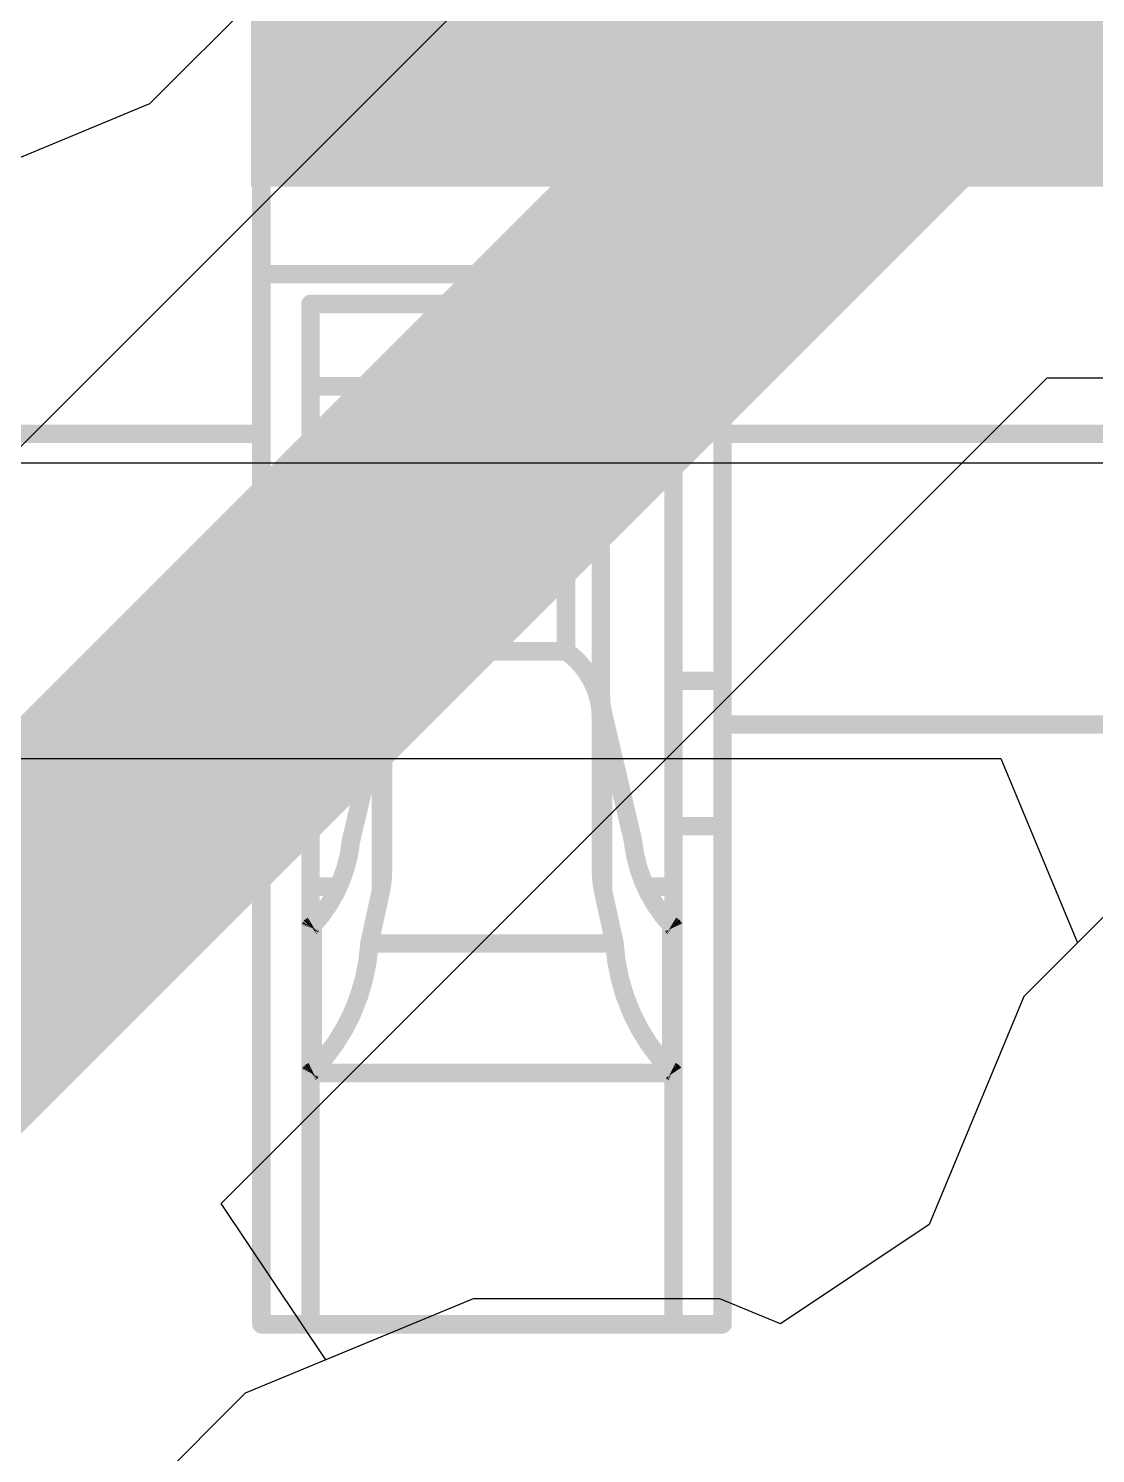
# Model space of a CAD drawing. Header units: inches. Extents: x -11 to 5433, y -4 to 5447.
# Drawn here: x 9.531 to 10.265, y 27.563 to 28.544 of the extents above; entities that cross this region are included whole.
import ezdxf

# ---------------------------------------------------------------- set-up
doc = ezdxf.new("R2010")
doc.units = ezdxf.units.IN
for name, color, linetype in [('Bottom Layer', 5, 'Continuous'), ('Ground', 16, 'Continuous'), ('Mechanical 4', 56, 'Continuous'), ('Power', 76, 'Continuous'), ('Top Layer', 1, 'Continuous'), ('Top Paste', 8, 'Continuous'), ('Top Solder', 216, 'Continuous')]:
    doc.layers.add(name, color=color, linetype=linetype)

# ---------------------------------------------------------------- blocks, each defined once
blk = doc.blocks.new('QTH_030_01_L_D_A_K_TR_157')
at = {"layer": 'Top Layer'}
blk.add_hatch(color=1, dxfattribs=at).paths.add_polyline_path([(0.825, 0.32), (5.525, 0.32), (5.525, -0.32), (0.825, -0.32)])
at = {"layer": 'Top Paste'}
blk.add_hatch(color=8, dxfattribs=at).paths.add_polyline_path([(0.825, 0.32), (5.525, 0.32), (5.525, -0.32), (0.825, -0.32)])
at = {"layer": 'Top Solder'}
blk.add_hatch(color=216, dxfattribs=at).paths.add_polyline_path([(0.7234, 0.4216), (5.6266, 0.4216), (5.6266, -0.4216), (0.7234, -0.4216)])

msp = doc.modelspace()

# ---------------------------------------------------------------- linework, layer by layer
at = {"layer": 'Bottom Layer'}
for p, q in [((9.97075, 28.70156), (9.06982, 27.80063)), ((9.66353, 27.7351), (10.2321, 28.30367)), ((10.2321, 28.30367), (14.78538, 28.30367)), ((10.3361, 27.99781), (10.21598, 27.87769)), ((10.21598, 27.87769), (10.15098, 27.72075)), ((9.73547, 27.62743), (9.66353, 27.7351)), ((10.15098, 27.72075), (10.04843, 27.65224)), ((9.83696, 27.66947), (9.73547, 27.62743)), ((10.00683, 27.66947), (9.83696, 27.66947)), ((10.04843, 27.65224), (10.00683, 27.66947))]:
    msp.add_line(p, q, dxfattribs=at)
for points in [[(9.23463, 27.63581, 0.2032, 0.2032, 0), (10.13556, 28.53675, 0.2032, 0.2032, 0)], [(10.13556, 28.53675, 0.2032, 0.2032, 0), (14.88193, 28.53675, 0.2032, 0.2032, 0)]]:
    msp.add_lwpolyline(points, format="xyseb", dxfattribs=at)
msp.add_lwpolyline([(10.08476, 28.53675, 0.1016, 0.1016, 1), (10.18636, 28.53675, 0.1016, 0.1016, 1)], format="xyseb", close=True, dxfattribs=at)
msp.add_lwpolyline([(10.08476, 28.53675, 0.1016, 0.1016, 1), (10.18636, 28.53675, 0.1016, 0.1016, 1)], format="xyseb", close=True, dxfattribs=at)
at = {"layer": 'Ground'}
for p, q in [((10.3361, 27.99781), (10.21598, 27.87769)), ((10.21598, 27.87769), (10.15098, 27.72075)), ((10.15098, 27.72075), (10.04843, 27.65224)), ((9.83696, 27.66947), (9.68002, 27.60446)), ((10.00683, 27.66947), (9.83696, 27.66947)), ((10.04843, 27.65224), (10.00683, 27.66947)), ((9.68002, 27.60446), (9.5599, 27.48434))]:
    msp.add_line(p, q, dxfattribs=at)
at = {"layer": 'Mechanical 4'}
for points in [[(9.69115, 28.53495, 0.0127, 0.0127, 0), (10.00865, 28.53495, 0.0127, 0.0127, 0)], [(9.69115, 28.06495, 0.0127, 0.0127, 0), (9.69115, 28.53495, 0.0127, 0.0127, 0)], [(10.00865, 28.06495, 0.0127, 0.0127, 0), (10.00865, 28.53495, 0.0127, 0.0127, 0)], [(9.69115, 28.37494, 0.0127, 0.0127, 0), (10.00865, 28.37494, 0.0127, 0.0127, 0)], [(9.72491, 28.35441, 0.0127, 0.0127, 0), (9.97491, 28.35441, 0.0127, 0.0127, 0)], [(9.72491, 27.65195, 0.0127, 0.0127, 0), (9.72491, 28.35441, 0.0127, 0.0127, 0)], [(9.97491, 27.65195, 0.0127, 0.0127, 0), (9.97491, 28.35441, 0.0127, 0.0127, 0)], [(9.72491, 28.29774, 0.0127, 0.0127, 0), (9.97491, 28.29774, 0.0127, 0.0127, 0)], [(9.37365, 28.26494, 0.0127, 0.0127, 0), (9.69115, 28.26494, 0.0127, 0.0127, 0)], [(10.00865, 28.26494, 0.0127, 0.0127, 0), (10.32615, 28.26494, 0.0127, 0.0127, 0)], [(9.77491, 28.1837, 0.0127, 0.0127, -0.247377), (9.79891, 28.22494, 0.0127, 0.0127, 0)], [(9.79892, 28.22494, 0.0127, 0.0127, 0), (9.90089, 28.22494, 0.0127, 0.0127, 0)], [(9.79892, 28.11528, 0.0127, 0.0127, 0), (9.79892, 28.22494, 0.0127, 0.0127, 0)], [(9.90089, 28.11528, 0.0127, 0.0127, 0), (9.90089, 28.22494, 0.0127, 0.0127, 0)], [(9.9009, 28.22494, 0.0127, 0.0127, -0.247377), (9.92491, 28.1837, 0.0127, 0.0127, 0)], [(9.77491, 27.96435, 0.0127, 0.0127, 0), (9.77491, 28.1837, 0.0127, 0.0127, 0)], [(9.92491, 27.96435, 0.0127, 0.0127, 0), (9.92491, 28.1837, 0.0127, 0.0127, 0)], [(9.77491, 28.07071, 0.0127, 0.0127, -0.23748), (9.79891, 28.11529, 0.0127, 0.0127, 0)], [(9.79892, 28.11528, 0.0127, 0.0127, 0), (9.90089, 28.11528, 0.0127, 0.0127, 0)], [(9.9009, 28.11529, 0.0127, 0.0127, -0.23748), (9.92491, 28.07071, 0.0127, 0.0127, 0)], [(9.69115, 28.09495, 0.0127, 0.0127, 0), (9.72491, 28.09495, 0.0127, 0.0127, 0)], [(9.97491, 28.09495, 0.0127, 0.0127, 0), (10.00865, 28.09495, 0.0127, 0.0127, 0)], [(9.77491, 28.08526, 0.0127, 0.0127, -0.057864), (9.77339, 28.07223, 0.0127, 0.0127, 0)], [(9.92642, 28.07223, 0.0127, 0.0127, -0.057864), (9.92491, 28.08526, 0.0127, 0.0127, 0)], [(9.75286, 27.98495, 0.0127, 0.0127, 0), (9.77339, 28.07223, 0.0127, 0.0127, 0)], [(9.77339, 27.95028, 0.0127, 0.0127, 0), (9.77339, 28.07223, 0.0127, 0.0127, 0)], [(9.92642, 28.07223, 0.0127, 0.0127, 0), (9.94694, 27.98495, 0.0127, 0.0127, 0)], [(9.92642, 27.95028, 0.0127, 0.0127, 0), (9.92642, 28.07223, 0.0127, 0.0127, 0)], [(9.37365, 28.06495, 0.0127, 0.0127, 0), (9.69115, 28.06495, 0.0127, 0.0127, 0)], [(9.69115, 27.65195, 0.0127, 0.0127, 0), (9.69115, 28.06495, 0.0127, 0.0127, 0)], [(10.00865, 28.06495, 0.0127, 0.0127, 0), (10.32615, 28.06495, 0.0127, 0.0127, 0)], [(10.00865, 27.65195, 0.0127, 0.0127, 0), (10.00865, 28.06495, 0.0127, 0.0127, 0)], [(9.69115, 27.99495, 0.0127, 0.0127, 0), (9.72491, 27.99495, 0.0127, 0.0127, 0)], [(9.97491, 27.99495, 0.0127, 0.0127, 0), (10.00865, 27.99495, 0.0127, 0.0127, 0)], [(9.75287, 27.98495, 0.0127, 0.0127, -0.162591), (9.72642, 27.92645, 0.0127, 0.0127, 0)], [(9.97339, 27.92645, 0.0127, 0.0127, -0.162591), (9.94694, 27.98495, 0.0127, 0.0127, 0)], [(9.77491, 27.96435, 0.0127, 0.0127, -0.053658), (9.77339, 27.95028, 0.0127, 0.0127, 0)], [(9.92642, 27.95028, 0.0127, 0.0127, -0.053658), (9.92491, 27.96435, 0.0127, 0.0127, 0)], [(9.72491, 27.95328, 0.0127, 0.0127, 0), (9.74357, 27.95328, 0.0127, 0.0127, 0)], [(9.76553, 27.91418, 0.0127, 0.0127, 0), (9.77339, 27.95028, 0.0127, 0.0127, 0)], [(9.92642, 27.95028, 0.0127, 0.0127, 0), (9.93428, 27.91418, 0.0127, 0.0127, 0)], [(9.95624, 27.95328, 0.0127, 0.0127, 0), (9.97491, 27.95328, 0.0127, 0.0127, 0)], [(9.72491, 27.92521, 0.0127, 0.0127, -0.011022), (9.72494, 27.9253, 0.0127, 0.0127, 0)], [(9.72494, 27.9253, 0.0127, 0.0127, -0.028404), (9.72499, 27.92539, 0.0127, 0.0127, 0)], [(9.72499, 27.92539, 0.0127, 0.0127, -0.035041), (9.72505, 27.92549, 0.0127, 0.0127, 0)], [(9.72505, 27.92549, 0.0127, 0.0127, -0.032319), (9.72515, 27.92559, 0.0127, 0.0127, 0)], [(9.72515, 27.92559, 0.0127, 0.0127, -0.024462), (9.72529, 27.92571, 0.0127, 0.0127, 0)], [(9.72529, 27.92571, 0.0127, 0.0127, -0.013729), (9.72547, 27.92584, 0.0127, 0.0127, 0)], [(9.72547, 27.92584, 0.0127, 0.0127, -0.00812), (9.72568, 27.92599, 0.0127, 0.0127, 0)], [(9.72568, 27.92599, 0.0127, 0.0127, -0.004821), (9.72591, 27.92614, 0.0127, 0.0127, 0)], [(9.72591, 27.92614, 0.0127, 0.0127, 0), (9.72642, 27.92645, 0.0127, 0.0127, 0)], [(9.72642, 27.82608, 0.0127, 0.0127, 0), (9.72642, 27.92645, 0.0127, 0.0127, 0)], [(9.97339, 27.92645, 0.0127, 0.0127, 0), (9.97365, 27.92629, 0.0127, 0.0127, 0)], [(9.97339, 27.82608, 0.0127, 0.0127, 0), (9.97339, 27.92645, 0.0127, 0.0127, 0)], [(9.97365, 27.92629, 0.0127, 0.0127, 0), (9.97391, 27.92613, 0.0127, 0.0127, 0)], [(9.97391, 27.92613, 0.0127, 0.0127, -0.006055), (9.97415, 27.92598, 0.0127, 0.0127, 0)], [(9.97415, 27.92598, 0.0127, 0.0127, -0.010737), (9.97436, 27.92584, 0.0127, 0.0127, 0)], [(9.97436, 27.92584, 0.0127, 0.0127, -0.018562), (9.97452, 27.92571, 0.0127, 0.0127, 0)], [(9.97452, 27.92572, 0.0127, 0.0127, -0.023386), (9.97465, 27.9256, 0.0127, 0.0127, 0)], [(9.97465, 27.9256, 0.0127, 0.0127, -0.054321), (9.97481, 27.9254, 0.0127, 0.0127, 0)], [(9.97481, 27.9254, 0.0127, 0.0127, -0.028597), (9.97491, 27.92521, 0.0127, 0.0127, 0)], [(9.76553, 27.91418, 0.0127, 0.0127, -0.179894), (9.72642, 27.82608, 0.0127, 0.0127, 0)], [(9.76553, 27.91418, 0.0127, 0.0127, 0), (9.93428, 27.91418, 0.0127, 0.0127, 0)], [(9.97339, 27.82608, 0.0127, 0.0127, -0.179894), (9.93428, 27.91418, 0.0127, 0.0127, 0)], [(9.72591, 27.82584, 0.0127, 0.0127, 0), (9.72642, 27.82608, 0.0127, 0.0127, 0)], [(9.97339, 27.82608, 0.0127, 0.0127, 0), (9.97365, 27.82595, 0.0127, 0.0127, 0)], [(9.72491, 27.82515, 0.0127, 0.0127, -0.013234), (9.72494, 27.82521, 0.0127, 0.0127, 0)], [(9.72491, 27.82495, 0.0127, 0.0127, 0), (9.97491, 27.82495, 0.0127, 0.0127, 0)], [(9.72494, 27.82521, 0.0127, 0.0127, -0.032689), (9.72499, 27.82528, 0.0127, 0.0127, 0)], [(9.72499, 27.82528, 0.0127, 0.0127, -0.037446), (9.72505, 27.82535, 0.0127, 0.0127, 0)], [(9.72505, 27.82535, 0.0127, 0.0127, -0.031881), (9.72515, 27.82543, 0.0127, 0.0127, 0)], [(9.72515, 27.82543, 0.0127, 0.0127, -0.02262), (9.72529, 27.82552, 0.0127, 0.0127, 0)], [(9.72529, 27.82552, 0.0127, 0.0127, -0.012209), (9.72547, 27.82562, 0.0127, 0.0127, 0)], [(9.72547, 27.82562, 0.0127, 0.0127, -0.00707), (9.72568, 27.82573, 0.0127, 0.0127, 0)], [(9.72568, 27.82573, 0.0127, 0.0127, 0), (9.72591, 27.82584, 0.0127, 0.0127, 0)], [(9.97365, 27.82595, 0.0127, 0.0127, 0), (9.97391, 27.82584, 0.0127, 0.0127, 0)], [(9.97391, 27.82584, 0.0127, 0.0127, -0.005205), (9.97415, 27.82573, 0.0127, 0.0127, 0)], [(9.97415, 27.82572, 0.0127, 0.0127, -0.009376), (9.97435, 27.82562, 0.0127, 0.0127, 0)], [(9.97435, 27.82562, 0.0127, 0.0127, -0.016687), (9.97452, 27.82552, 0.0127, 0.0127, 0)], [(9.97452, 27.82552, 0.0127, 0.0127, -0.021994), (9.97465, 27.82543, 0.0127, 0.0127, 0)], [(9.97464, 27.82543, 0.0127, 0.0127, -0.026751), (9.97474, 27.82535, 0.0127, 0.0127, 0)], [(9.97474, 27.82535, 0.0127, 0.0127, -0.028288), (9.97481, 27.82528, 0.0127, 0.0127, 0)], [(9.97481, 27.82528, 0.0127, 0.0127, -0.032605), (9.97491, 27.82515, 0.0127, 0.0127, 0)], [(9.69115, 27.65195, 0.0127, 0.0127, 0), (10.00865, 27.65195, 0.0127, 0.0127, 0)]]:
    msp.add_lwpolyline(points, format="xyseb", dxfattribs=at)
for points in [[(9.68798, 28.53495, 0.00635, 0.00635, 1), (9.69433, 28.53495, 0.00635, 0.00635, 1)], [(9.68798, 28.53495, 0.00635, 0.00635, 1), (9.69433, 28.53495, 0.00635, 0.00635, 1)], [(10.00548, 28.53495, 0.00635, 0.00635, 1), (10.01183, 28.53495, 0.00635, 0.00635, 1)], [(10.00548, 28.53495, 0.00635, 0.00635, 1), (10.01183, 28.53495, 0.00635, 0.00635, 1)], [(9.68798, 28.37494, 0.00635, 0.00635, 1), (9.69433, 28.37494, 0.00635, 0.00635, 1)], [(10.00548, 28.37494, 0.00635, 0.00635, 1), (10.01183, 28.37494, 0.00635, 0.00635, 1)], [(9.72173, 28.35441, 0.00635, 0.00635, 1), (9.72808, 28.35441, 0.00635, 0.00635, 1)], [(9.72173, 28.35441, 0.00635, 0.00635, 1), (9.72808, 28.35441, 0.00635, 0.00635, 1)], [(9.97173, 28.35441, 0.00635, 0.00635, 1), (9.97808, 28.35441, 0.00635, 0.00635, 1)], [(9.97173, 28.35441, 0.00635, 0.00635, 1), (9.97808, 28.35441, 0.00635, 0.00635, 1)], [(9.72173, 28.29774, 0.00635, 0.00635, 1), (9.72808, 28.29774, 0.00635, 0.00635, 1)], [(9.97173, 28.29774, 0.00635, 0.00635, 1), (9.97808, 28.29774, 0.00635, 0.00635, 1)], [(9.68798, 28.26494, 0.00635, 0.00635, 1), (9.69433, 28.26494, 0.00635, 0.00635, 1)], [(10.00548, 28.26494, 0.00635, 0.00635, 1), (10.01183, 28.26494, 0.00635, 0.00635, 1)], [(9.79574, 28.22494, 0.00635, 0.00635, 1), (9.80209, 28.22494, 0.00635, 0.00635, 1)], [(9.79574, 28.22494, 0.00635, 0.00635, 1), (9.80209, 28.22494, 0.00635, 0.00635, 1)], [(9.79574, 28.22494, 0.00635, 0.00635, 1), (9.80209, 28.22494, 0.00635, 0.00635, 1)], [(9.89772, 28.22494, 0.00635, 0.00635, 1), (9.90407, 28.22494, 0.00635, 0.00635, 1)], [(9.89772, 28.22494, 0.00635, 0.00635, 1), (9.90407, 28.22494, 0.00635, 0.00635, 1)], [(9.89772, 28.22494, 0.00635, 0.00635, 1), (9.90407, 28.22494, 0.00635, 0.00635, 1)], [(9.77173, 28.1837, 0.00635, 0.00635, 1), (9.77808, 28.1837, 0.00635, 0.00635, 1)], [(9.77173, 28.1837, 0.00635, 0.00635, 1), (9.77808, 28.1837, 0.00635, 0.00635, 1)], [(9.92173, 28.1837, 0.00635, 0.00635, 1), (9.92808, 28.1837, 0.00635, 0.00635, 1)], [(9.92173, 28.1837, 0.00635, 0.00635, 1), (9.92808, 28.1837, 0.00635, 0.00635, 1)], [(9.79574, 28.11529, 0.00635, 0.00635, 1), (9.80209, 28.11529, 0.00635, 0.00635, 1)], [(9.79574, 28.11528, 0.00635, 0.00635, 1), (9.80209, 28.11528, 0.00635, 0.00635, 1)], [(9.79574, 28.11528, 0.00635, 0.00635, 1), (9.80209, 28.11528, 0.00635, 0.00635, 1)], [(9.89772, 28.11528, 0.00635, 0.00635, 1), (9.90407, 28.11528, 0.00635, 0.00635, 1)], [(9.89772, 28.11528, 0.00635, 0.00635, 1), (9.90407, 28.11528, 0.00635, 0.00635, 1)], [(9.89772, 28.11529, 0.00635, 0.00635, 1), (9.90407, 28.11529, 0.00635, 0.00635, 1)], [(9.68798, 28.09495, 0.00635, 0.00635, 1), (9.69433, 28.09495, 0.00635, 0.00635, 1)], [(9.72173, 28.09495, 0.00635, 0.00635, 1), (9.72808, 28.09495, 0.00635, 0.00635, 1)], [(9.97173, 28.09495, 0.00635, 0.00635, 1), (9.97808, 28.09495, 0.00635, 0.00635, 1)], [(10.00548, 28.09495, 0.00635, 0.00635, 1), (10.01183, 28.09495, 0.00635, 0.00635, 1)], [(9.77173, 28.08526, 0.00635, 0.00635, 1), (9.77808, 28.08526, 0.00635, 0.00635, 1)], [(9.92173, 28.08526, 0.00635, 0.00635, 1), (9.92808, 28.08526, 0.00635, 0.00635, 1)], [(9.77021, 28.07223, 0.00635, 0.00635, 1), (9.77656, 28.07223, 0.00635, 0.00635, 1)], [(9.77021, 28.07223, 0.00635, 0.00635, 1), (9.77656, 28.07223, 0.00635, 0.00635, 1)], [(9.77021, 28.07223, 0.00635, 0.00635, 1), (9.77656, 28.07223, 0.00635, 0.00635, 1)], [(9.92325, 28.07223, 0.00635, 0.00635, 1), (9.9296, 28.07223, 0.00635, 0.00635, 1)], [(9.92325, 28.07223, 0.00635, 0.00635, 1), (9.9296, 28.07223, 0.00635, 0.00635, 1)], [(9.92325, 28.07223, 0.00635, 0.00635, 1), (9.9296, 28.07223, 0.00635, 0.00635, 1)], [(9.68798, 28.06495, 0.00635, 0.00635, 1), (9.69433, 28.06495, 0.00635, 0.00635, 1)], [(9.68798, 28.06495, 0.00635, 0.00635, 1), (9.69433, 28.06495, 0.00635, 0.00635, 1)], [(9.68798, 28.06495, 0.00635, 0.00635, 1), (9.69433, 28.06495, 0.00635, 0.00635, 1)], [(9.77173, 28.07071, 0.00635, 0.00635, 1), (9.77808, 28.07071, 0.00635, 0.00635, 1)], [(9.92173, 28.07071, 0.00635, 0.00635, 1), (9.92808, 28.07071, 0.00635, 0.00635, 1)], [(10.00548, 28.06495, 0.00635, 0.00635, 1), (10.01183, 28.06495, 0.00635, 0.00635, 1)], [(10.00548, 28.06495, 0.00635, 0.00635, 1), (10.01183, 28.06495, 0.00635, 0.00635, 1)], [(10.00548, 28.06495, 0.00635, 0.00635, 1), (10.01183, 28.06495, 0.00635, 0.00635, 1)], [(9.68798, 27.99495, 0.00635, 0.00635, 1), (9.69433, 27.99495, 0.00635, 0.00635, 1)], [(9.72173, 27.99495, 0.00635, 0.00635, 1), (9.72808, 27.99495, 0.00635, 0.00635, 1)], [(9.97173, 27.99495, 0.00635, 0.00635, 1), (9.97808, 27.99495, 0.00635, 0.00635, 1)], [(10.00548, 27.99495, 0.00635, 0.00635, 1), (10.01183, 27.99495, 0.00635, 0.00635, 1)], [(9.74969, 27.98495, 0.00635, 0.00635, 1), (9.75604, 27.98495, 0.00635, 0.00635, 1)], [(9.74969, 27.98495, 0.00635, 0.00635, 1), (9.75604, 27.98495, 0.00635, 0.00635, 1)], [(9.94377, 27.98495, 0.00635, 0.00635, 1), (9.95012, 27.98495, 0.00635, 0.00635, 1)], [(9.94377, 27.98495, 0.00635, 0.00635, 1), (9.95012, 27.98495, 0.00635, 0.00635, 1)], [(9.77173, 27.96435, 0.00635, 0.00635, 1), (9.77808, 27.96435, 0.00635, 0.00635, 1)], [(9.77173, 27.96435, 0.00635, 0.00635, 1), (9.77808, 27.96435, 0.00635, 0.00635, 1)], [(9.92173, 27.96435, 0.00635, 0.00635, 1), (9.92808, 27.96435, 0.00635, 0.00635, 1)], [(9.92173, 27.96435, 0.00635, 0.00635, 1), (9.92808, 27.96435, 0.00635, 0.00635, 1)], [(9.72173, 27.95328, 0.00635, 0.00635, 1), (9.72808, 27.95328, 0.00635, 0.00635, 1)], [(9.74039, 27.95328, 0.00635, 0.00635, 1), (9.74674, 27.95328, 0.00635, 0.00635, 1)], [(9.77021, 27.95028, 0.00635, 0.00635, 1), (9.77656, 27.95028, 0.00635, 0.00635, 1)], [(9.77021, 27.95028, 0.00635, 0.00635, 1), (9.77656, 27.95028, 0.00635, 0.00635, 1)], [(9.77021, 27.95028, 0.00635, 0.00635, 1), (9.77656, 27.95028, 0.00635, 0.00635, 1)], [(9.92325, 27.95028, 0.00635, 0.00635, 1), (9.9296, 27.95028, 0.00635, 0.00635, 1)], [(9.92325, 27.95028, 0.00635, 0.00635, 1), (9.9296, 27.95028, 0.00635, 0.00635, 1)], [(9.92325, 27.95028, 0.00635, 0.00635, 1), (9.9296, 27.95028, 0.00635, 0.00635, 1)], [(9.95307, 27.95328, 0.00635, 0.00635, 1), (9.95942, 27.95328, 0.00635, 0.00635, 1)], [(9.97173, 27.95328, 0.00635, 0.00635, 1), (9.97808, 27.95328, 0.00635, 0.00635, 1)], [(9.72173, 27.92521, 0.00635, 0.00635, 1), (9.72808, 27.92521, 0.00635, 0.00635, 1)], [(9.72177, 27.9253, 0.00635, 0.00635, 1), (9.72812, 27.9253, 0.00635, 0.00635, 1)], [(9.72177, 27.9253, 0.00635, 0.00635, 1), (9.72812, 27.9253, 0.00635, 0.00635, 1)], [(9.72181, 27.92539, 0.00635, 0.00635, 1), (9.72816, 27.92539, 0.00635, 0.00635, 1)], [(9.72181, 27.92539, 0.00635, 0.00635, 1), (9.72816, 27.92539, 0.00635, 0.00635, 1)], [(9.72188, 27.92549, 0.00635, 0.00635, 1), (9.72823, 27.92549, 0.00635, 0.00635, 1)], [(9.72188, 27.92549, 0.00635, 0.00635, 1), (9.72823, 27.92549, 0.00635, 0.00635, 1)], [(9.72198, 27.92559, 0.00635, 0.00635, 1), (9.72833, 27.92559, 0.00635, 0.00635, 1)], [(9.72198, 27.92559, 0.00635, 0.00635, 1), (9.72833, 27.92559, 0.00635, 0.00635, 1)], [(9.72212, 27.92571, 0.00635, 0.00635, 1), (9.72847, 27.92571, 0.00635, 0.00635, 1)], [(9.72211, 27.92571, 0.00635, 0.00635, 1), (9.72846, 27.92571, 0.00635, 0.00635, 1)], [(9.72229, 27.92584, 0.00635, 0.00635, 1), (9.72864, 27.92584, 0.00635, 0.00635, 1)], [(9.72229, 27.92584, 0.00635, 0.00635, 1), (9.72864, 27.92584, 0.00635, 0.00635, 1)], [(9.7225, 27.92599, 0.00635, 0.00635, 1), (9.72885, 27.92599, 0.00635, 0.00635, 1)], [(9.72251, 27.92599, 0.00635, 0.00635, 1), (9.72886, 27.92599, 0.00635, 0.00635, 1)], [(9.72274, 27.92614, 0.00635, 0.00635, 1), (9.72909, 27.92614, 0.00635, 0.00635, 1)], [(9.72274, 27.92614, 0.00635, 0.00635, 1), (9.72909, 27.92614, 0.00635, 0.00635, 1)], [(9.72325, 27.92645, 0.00635, 0.00635, 1), (9.7296, 27.92645, 0.00635, 0.00635, 1)], [(9.72325, 27.92645, 0.00635, 0.00635, 1), (9.7296, 27.92645, 0.00635, 0.00635, 1)], [(9.72325, 27.92645, 0.00635, 0.00635, 1), (9.7296, 27.92645, 0.00635, 0.00635, 1)], [(9.97021, 27.92645, 0.00635, 0.00635, 1), (9.97656, 27.92645, 0.00635, 0.00635, 1)], [(9.97021, 27.92645, 0.00635, 0.00635, 1), (9.97656, 27.92645, 0.00635, 0.00635, 1)], [(9.97021, 27.92645, 0.00635, 0.00635, 1), (9.97656, 27.92645, 0.00635, 0.00635, 1)], [(9.97048, 27.92629, 0.00635, 0.00635, 1), (9.97683, 27.92629, 0.00635, 0.00635, 1)], [(9.97048, 27.92629, 0.00635, 0.00635, 1), (9.97683, 27.92629, 0.00635, 0.00635, 1)], [(9.97074, 27.92613, 0.00635, 0.00635, 1), (9.97709, 27.92613, 0.00635, 0.00635, 1)], [(9.97073, 27.92613, 0.00635, 0.00635, 1), (9.97708, 27.92613, 0.00635, 0.00635, 1)], [(9.97098, 27.92598, 0.00635, 0.00635, 1), (9.97733, 27.92598, 0.00635, 0.00635, 1)], [(9.97097, 27.92598, 0.00635, 0.00635, 1), (9.97732, 27.92598, 0.00635, 0.00635, 1)], [(9.97118, 27.92584, 0.00635, 0.00635, 1), (9.97753, 27.92584, 0.00635, 0.00635, 1)], [(9.97118, 27.92584, 0.00635, 0.00635, 1), (9.97753, 27.92584, 0.00635, 0.00635, 1)], [(9.97135, 27.92572, 0.00635, 0.00635, 1), (9.9777, 27.92572, 0.00635, 0.00635, 1)], [(9.97135, 27.92571, 0.00635, 0.00635, 1), (9.9777, 27.92571, 0.00635, 0.00635, 1)], [(9.97147, 27.9256, 0.00635, 0.00635, 1), (9.97782, 27.9256, 0.00635, 0.00635, 1)], [(9.97147, 27.9256, 0.00635, 0.00635, 1), (9.97782, 27.9256, 0.00635, 0.00635, 1)], [(9.97163, 27.9254, 0.00635, 0.00635, 1), (9.97798, 27.9254, 0.00635, 0.00635, 1)], [(9.97163, 27.9254, 0.00635, 0.00635, 1), (9.97798, 27.9254, 0.00635, 0.00635, 1)], [(9.97173, 27.92521, 0.00635, 0.00635, 1), (9.97808, 27.92521, 0.00635, 0.00635, 1)], [(9.76236, 27.91418, 0.00635, 0.00635, 1), (9.76871, 27.91418, 0.00635, 0.00635, 1)], [(9.76236, 27.91418, 0.00635, 0.00635, 1), (9.76871, 27.91418, 0.00635, 0.00635, 1)], [(9.76236, 27.91418, 0.00635, 0.00635, 1), (9.76871, 27.91418, 0.00635, 0.00635, 1)], [(9.9311, 27.91418, 0.00635, 0.00635, 1), (9.93745, 27.91418, 0.00635, 0.00635, 1)], [(9.9311, 27.91418, 0.00635, 0.00635, 1), (9.93745, 27.91418, 0.00635, 0.00635, 1)], [(9.9311, 27.91418, 0.00635, 0.00635, 1), (9.93745, 27.91418, 0.00635, 0.00635, 1)], [(9.72325, 27.82608, 0.00635, 0.00635, 1), (9.7296, 27.82608, 0.00635, 0.00635, 1)], [(9.72325, 27.82608, 0.00635, 0.00635, 1), (9.7296, 27.82608, 0.00635, 0.00635, 1)], [(9.72325, 27.82608, 0.00635, 0.00635, 1), (9.7296, 27.82608, 0.00635, 0.00635, 1)], [(9.97021, 27.82608, 0.00635, 0.00635, 1), (9.97656, 27.82608, 0.00635, 0.00635, 1)], [(9.97021, 27.82608, 0.00635, 0.00635, 1), (9.97656, 27.82608, 0.00635, 0.00635, 1)], [(9.97021, 27.82608, 0.00635, 0.00635, 1), (9.97656, 27.82608, 0.00635, 0.00635, 1)], [(9.72173, 27.82515, 0.00635, 0.00635, 1), (9.72808, 27.82515, 0.00635, 0.00635, 1)], [(9.72173, 27.82495, 0.00635, 0.00635, 1), (9.72808, 27.82495, 0.00635, 0.00635, 1)], [(9.72177, 27.82521, 0.00635, 0.00635, 1), (9.72812, 27.82521, 0.00635, 0.00635, 1)], [(9.72177, 27.82521, 0.00635, 0.00635, 1), (9.72812, 27.82521, 0.00635, 0.00635, 1)], [(9.72181, 27.82528, 0.00635, 0.00635, 1), (9.72816, 27.82528, 0.00635, 0.00635, 1)], [(9.72181, 27.82528, 0.00635, 0.00635, 1), (9.72816, 27.82528, 0.00635, 0.00635, 1)], [(9.72188, 27.82535, 0.00635, 0.00635, 1), (9.72823, 27.82535, 0.00635, 0.00635, 1)], [(9.72188, 27.82535, 0.00635, 0.00635, 1), (9.72823, 27.82535, 0.00635, 0.00635, 1)], [(9.72197, 27.82543, 0.00635, 0.00635, 1), (9.72832, 27.82543, 0.00635, 0.00635, 1)], [(9.72198, 27.82543, 0.00635, 0.00635, 1), (9.72833, 27.82543, 0.00635, 0.00635, 1)], [(9.72211, 27.82552, 0.00635, 0.00635, 1), (9.72846, 27.82552, 0.00635, 0.00635, 1)], [(9.72211, 27.82552, 0.00635, 0.00635, 1), (9.72846, 27.82552, 0.00635, 0.00635, 1)], [(9.72229, 27.82562, 0.00635, 0.00635, 1), (9.72864, 27.82562, 0.00635, 0.00635, 1)], [(9.72229, 27.82562, 0.00635, 0.00635, 1), (9.72864, 27.82562, 0.00635, 0.00635, 1)], [(9.7225, 27.82573, 0.00635, 0.00635, 1), (9.72885, 27.82573, 0.00635, 0.00635, 1)], [(9.7225, 27.82573, 0.00635, 0.00635, 1), (9.72885, 27.82573, 0.00635, 0.00635, 1)], [(9.72274, 27.82584, 0.00635, 0.00635, 1), (9.72909, 27.82584, 0.00635, 0.00635, 1)], [(9.72274, 27.82584, 0.00635, 0.00635, 1), (9.72909, 27.82584, 0.00635, 0.00635, 1)], [(9.97048, 27.82595, 0.00635, 0.00635, 1), (9.97683, 27.82595, 0.00635, 0.00635, 1)], [(9.97048, 27.82595, 0.00635, 0.00635, 1), (9.97683, 27.82595, 0.00635, 0.00635, 1)], [(9.97074, 27.82584, 0.00635, 0.00635, 1), (9.97709, 27.82584, 0.00635, 0.00635, 1)], [(9.97074, 27.82584, 0.00635, 0.00635, 1), (9.97709, 27.82584, 0.00635, 0.00635, 1)], [(9.97098, 27.82573, 0.00635, 0.00635, 1), (9.97733, 27.82573, 0.00635, 0.00635, 1)], [(9.97097, 27.82572, 0.00635, 0.00635, 1), (9.97732, 27.82572, 0.00635, 0.00635, 1)], [(9.97118, 27.82562, 0.00635, 0.00635, 1), (9.97753, 27.82562, 0.00635, 0.00635, 1)], [(9.97118, 27.82562, 0.00635, 0.00635, 1), (9.97753, 27.82562, 0.00635, 0.00635, 1)], [(9.97135, 27.82552, 0.00635, 0.00635, 1), (9.9777, 27.82552, 0.00635, 0.00635, 1)], [(9.97135, 27.82552, 0.00635, 0.00635, 1), (9.9777, 27.82552, 0.00635, 0.00635, 1)], [(9.97147, 27.82543, 0.00635, 0.00635, 1), (9.97782, 27.82543, 0.00635, 0.00635, 1)], [(9.97147, 27.82543, 0.00635, 0.00635, 1), (9.97782, 27.82543, 0.00635, 0.00635, 1)], [(9.97157, 27.82535, 0.00635, 0.00635, 1), (9.97792, 27.82535, 0.00635, 0.00635, 1)], [(9.97156, 27.82535, 0.00635, 0.00635, 1), (9.97791, 27.82535, 0.00635, 0.00635, 1)], [(9.97163, 27.82528, 0.00635, 0.00635, 1), (9.97798, 27.82528, 0.00635, 0.00635, 1)], [(9.97163, 27.82528, 0.00635, 0.00635, 1), (9.97798, 27.82528, 0.00635, 0.00635, 1)], [(9.97173, 27.82515, 0.00635, 0.00635, 1), (9.97808, 27.82515, 0.00635, 0.00635, 1)], [(9.97173, 27.82495, 0.00635, 0.00635, 1), (9.97808, 27.82495, 0.00635, 0.00635, 1)], [(9.68798, 27.65195, 0.00635, 0.00635, 1), (9.69433, 27.65195, 0.00635, 0.00635, 1)], [(9.68798, 27.65195, 0.00635, 0.00635, 1), (9.69433, 27.65195, 0.00635, 0.00635, 1)], [(9.72173, 27.65195, 0.00635, 0.00635, 1), (9.72808, 27.65195, 0.00635, 0.00635, 1)], [(9.97173, 27.65195, 0.00635, 0.00635, 1), (9.97808, 27.65195, 0.00635, 0.00635, 1)], [(10.00548, 27.65195, 0.00635, 0.00635, 1), (10.01183, 27.65195, 0.00635, 0.00635, 1)], [(10.00548, 27.65195, 0.00635, 0.00635, 1), (10.01183, 27.65195, 0.00635, 0.00635, 1)]]:
    msp.add_lwpolyline(points, format="xyseb", close=True, dxfattribs=at)
at = {"layer": 'Power'}
for p, q in [((9.61447, 28.49241), (9.73459, 28.61253)), ((9.45754, 28.4274), (9.61447, 28.49241)), ((10.3449, 28.2448), (7.48726, 28.2448)), ((7.98977, 28.0416), (10.20029, 28.0416)), ((10.20029, 28.0416), (10.2529, 27.9146)), ((10.2529, 27.9146), (10.21598, 27.87769)), ((10.21598, 27.87769), (10.15098, 27.72075)), ((10.15098, 27.72075), (10.04843, 27.65224)), ((9.83696, 27.66947), (9.68002, 27.60446)), ((10.00683, 27.66947), (9.83696, 27.66947)), ((10.04843, 27.65224), (10.00683, 27.66947)), ((9.68002, 27.60446), (9.5599, 27.48434))]:
    msp.add_line(p, q, dxfattribs=at)
at = {"layer": 'Top Layer'}
for p, q in [((10.3361, 27.99781), (10.21598, 27.87769)), ((10.21598, 27.87769), (10.15098, 27.72075)), ((10.15098, 27.72075), (10.04843, 27.65224)), ((9.83696, 27.66947), (9.68002, 27.60446)), ((10.00683, 27.66947), (9.83696, 27.66947)), ((10.04843, 27.65224), (10.00683, 27.66947)), ((9.68002, 27.60446), (9.5599, 27.48434))]:
    msp.add_line(p, q, dxfattribs=at)

# ---------------------------------------------------------------- block references
at = {"rotation": 180}
msp.add_blockref('QTH_030_01_L_D_A_K_TR_157', (15.3106, 28.85675), dxfattribs=at)

doc.saveas('drawing.dxf')
